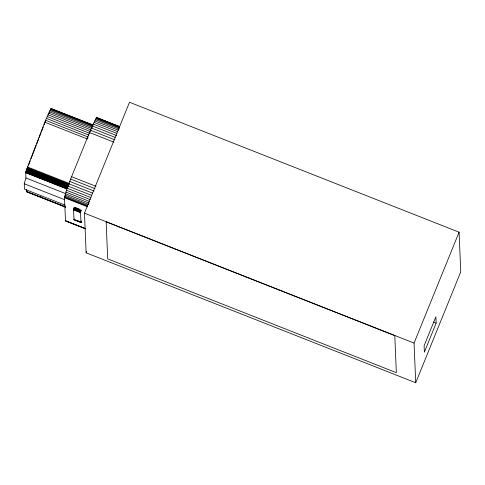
<?xml version="1.0" encoding="UTF-8"?>
<svg xmlns="http://www.w3.org/2000/svg" width="485" height="485" viewBox="0 0 485 485"><rect width="100%" height="100%" fill="white"/><g stroke="black" fill="none" stroke-linecap="round" stroke-linejoin="round"><path stroke-width="0.73" d="M64.929 205.076L24.474 189.126L24.25 183.773L25.923 177.971L25.711 172.539L26.566 169.617L45.56 120.268L51.01 108.561L93.047 124.954M85.869 228.938L65.517 220.917L64.475 197.71L66.493 190.241L70.628 179.062L90.459 130.229L96.279 118.031L96.806 117.631L119.825 126.706M74.423 219.032L73.999 219.735L73.556 209.562L74.211 207.477L81.183 210.223L80.528 212.315L80.971 222.488L81.783 220.924M27.663 167.543L27.906 166.876M28.579 165.118L30.215 160.874M31.034 158.759L36.211 145.33M36.757 143.912L38.661 138.965M39.206 137.552L41.116 132.605M41.661 131.192L43.298 126.949M44.111 124.833L45.772 120.547M84.463 213.151L129.495 102.256L459.083 232.188L460.75 271.849L415.718 382.744L86.13 252.812L84.463 213.151L414.051 343.083L415.718 382.744M86.13 252.812L86.7 251.406M414.051 343.083L459.083 232.188M436.142 323.174L424.375 352.165L424.102 345.769L435.876 316.778L436.142 323.174L433.329 322.064M26.887 191.326L26.517 191.739L26.402 189.392M65.517 220.917L85.366 228.617M96.6 117.679L119.625 126.755M119.207 126.694L96.806 117.631M96.279 118.031L119.304 127.106M95.848 118.686L119.571 128.04M95.309 119.637L119.031 128.986M94.672 120.862L118.388 130.21M93.945 122.335L117.667 131.69M93.15 124.045L116.873 133.393M51.01 108.561L92.853 125.057M50.707 108.955L92.556 125.451M92.296 125.948L116.715 135.576M50.301 109.628L92.15 126.124M49.797 110.574L92.344 127.343M91.392 128.022L115.115 137.376M49.215 111.762L91.762 128.537M48.561 113.169L91.107 129.944M90.459 130.229L114.878 139.856M47.851 114.763L90.392 131.538M89.513 132.526L113.933 142.153M47.1 116.503L89.646 133.278M46.336 118.352L88.876 135.127M45.56 120.268L88.106 137.037L87.349 138.971L44.802 122.196M71.574 176.71L95.994 186.337M70.628 179.062L95.048 188.689M69.707 181.432L94.126 191.06M27.53 166.998L69.379 183.494M68.815 183.773L92.538 193.121M27.269 167.683L69.119 184.179M27.021 168.35L68.87 184.846M26.784 168.998L68.634 185.494M26.566 169.617L68.415 186.113M67.973 186.046L91.695 195.4M26.372 170.193L68.215 186.689M26.196 170.726L67.342 186.949M26.044 171.211L67.888 187.707M25.917 171.641L67.767 188.138M67.197 188.216L90.919 197.565M25.82 172.005L67.67 188.501M25.747 172.308L66.9 188.532M25.711 172.539L66.857 188.762M25.699 172.696L66.851 188.92M66.493 190.241L90.216 199.596M65.887 192.09L89.61 201.445M25.923 177.971L65.675 193.642M65.372 193.733L89.094 203.088M64.972 195.14L88.694 204.488M64.687 196.279L87.706 205.361M64.517 197.146L87.543 206.222M64.475 197.71L87.494 206.792M24.25 183.773L64.705 199.723M75.042 207.398L79.225 209.047M74.084 207.816L81.056 210.563M73.969 208.138L80.94 210.89M73.859 208.447L80.837 211.193M73.769 208.72L80.74 211.472M73.696 208.968L80.668 211.715M73.635 209.18L80.607 211.927M73.593 209.35L80.565 212.097M73.568 209.478L80.54 212.23M73.556 209.562L80.528 212.315M40.14 196.552L42.231 197.377M73.575 209.914L80.546 212.666M27.451 191.817L65.117 206.665M26.499 191.654L65.554 207.053M26.517 191.739L65.578 207.137M77.709 220.808L81.195 222.185M74.138 219.578L81.11 222.324M74.078 219.675L81.05 222.427M73.987 219.699L81.001 222.476M65.439 220.651L85.087 228.399M48.955 113.411A9.13 0.612 -68.5 0 1 49.227 112.956M394.79 335.626L106.148 221.833L107.706 258.881L396.348 372.674L394.79 335.626"/></g></svg>
